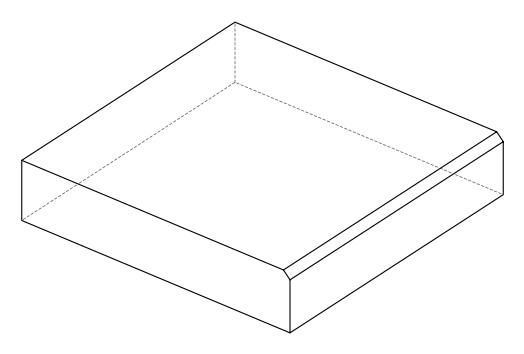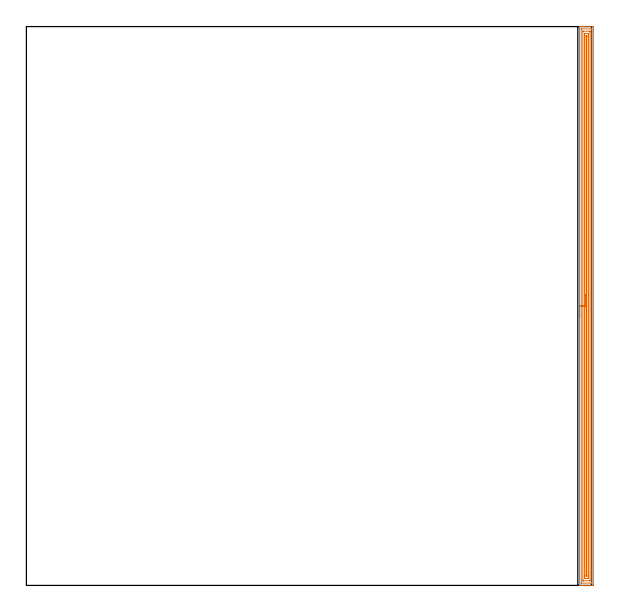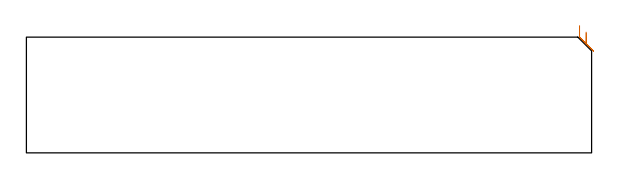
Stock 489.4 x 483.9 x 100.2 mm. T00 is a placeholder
(PLAN: 1 operations, 0 tool changes, 19.5 min)
(1 AREA_MILL | FG_CHAMFER_SURFACE | UGT0205_001 | 19.55 min | 34266 mm3)
(TOOL UGT0205_001 | Chamfer Mill 20 x 3 x 45 deg. | D20 FL50 Z2)
(OP 1 AREA_MILL)
G17 G21 G94 G90
T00 M6
G54
G17 G0 G90 X479. Y231.95 S1061 M3
G43 Z110.2 H0
G94 G1 Y231.988 Z109.328 F250.
Y232.102 Z108.463
Y232.291 Z107.612
Y232.553 Z106.78
Y232.887 Z105.974
Y233.29 Z105.2
Y233.759 Z104.464
Y234.29 Z103.772
Y234.879 Z103.129
Y235.522 Z102.54
Y236.214 Z102.008
Y236.95 Z101.54
Y237.724 Z101.137
Y238.53 Z100.803
Y239.362 Z100.541
Y240.214 Z100.352
Y241.078 Z100.238
Y241.95 Z100.2
Y483.723
X479.003 Y483.89 Z100.188
X479.058 Y483.893 Z100.134
X479.475 Y483.9 Z99.724
X479.782 Z99.418
X480.49 Z98.705
X481.736 Z97.461
X483.166 Z96.029
X490.302 Z88.896
X490.573 Y483.898 Z88.625
X490.892 Y483.89 Z88.306
X490.899 Y483.571 Z88.299
X490.9 Y0.919 Z88.3
X490.899 Y0.624 Z88.301
X490.894 Y0.031 Z88.304
X490.892 Y0.007 Z88.306
X490.302 Y0.003 Z88.896
X489.679 Y0. Z89.519
X482.274 Z96.92
X480.844 Z98.352
X480.49 Z98.705
X479.475 Z99.724
X479.06 Z100.131
X479.011 Z100.18
X479.003 Y0.007 Z100.188
X479. Y0.177 Z100.2
Y241.95
X480.414 Z98.786
Y481.564
X480.421 Y481.886 Z98.779
X480.44 Y481.89 Z98.76
X480.49 Y481.894 Z98.71
X480.972 Y481.899 Z98.228
X488.999 Y481.9 Z90.201
X489.41 Y481.896 Z89.79
X489.468 Y481.893 Z89.732
X489.479 Y481.891 Z89.721
X489.482 Y481.818 Z89.718
X489.484 Y481.717 Z89.716
X489.486 Y481.564 Z89.714
Y481.488
Y2.336
X489.479 Y2.014 Z89.721
X489.46 Y2.01 Z89.74
X489.41 Y2.006 Z89.79
X488.928 Y2.001 Z90.272
X480.901 Y2. Z98.299
X480.49 Y2.004 Z98.71
X480.432 Y2.007 Z98.768
X480.421 Y2.009 Z98.779
X480.418 Y2.082 Z98.782
X480.416 Y2.183 Z98.784
X480.414 Y2.488 Z98.786
Y241.95
X481.828 Z97.372
X481.829 Y479.701 Z97.371
X481.83 Y479.812 Z97.37
X481.832 Y479.867 Z97.368
X481.835 Y479.886 Z97.365
X481.877 Y479.89 Z97.323
X482.076 Y479.899 Z97.124
X487.626 Y479.9 Z91.574
X487.825 Y479.898 Z91.375
X487.958 Y479.895 Z91.242
X488.058 Y479.89 Z91.142
X488.065 Y479.848 Z91.135
X488.067 Y479.701 Z91.133
X488.071 Y479.255 Z91.129
Y4.2
X488.07 Y4.088 Z91.13
X488.068 Y4.033 Z91.132
X488.066 Y4.014 Z91.134
X488.024 Y4.01 Z91.176
X487.824 Y4.001 Z91.376
X482.274 Y4. Z96.926
X482.075 Y4.002 Z97.125
X481.943 Y4.005 Z97.257
X481.842 Y4.01 Z97.358
X481.835 Y4.052 Z97.365
X481.833 Y4.2 Z97.367
X481.829 Y4.646 Z97.371
X481.828 Y241.95 Z97.372
X483.243 Z95.957
Y477.019
X483.247 Y477.832 Z95.953
X483.249 Y477.882 Z95.951
X483.29 Y477.89 Z95.91
X483.399 Y477.895 Z95.801
X483.619 Y477.899 Z95.581
X484.058 Y477.9 Z95.142
X485.842 Z93.358
X486.287 Y477.899 Z92.913
X486.503 Y477.895 Z92.697
X486.61 Y477.89 Z92.59
X486.651 Y477.884 Z92.549
X486.657 Y477.019 Z92.543
Y6.881
X486.653 Y6.068 Z92.547
X486.651 Y6.018 Z92.549
X486.61 Y6.01 Z92.59
X486.501 Y6.005 Z92.699
X486.281 Y6.002 Z92.919
X485.842 Y6. Z93.358
X484.058 Z95.142
X483.613 Y6.001 Z95.587
X483.397 Y6.005 Z95.803
X483.29 Y6.01 Z95.91
X483.249 Y6.017 Z95.951
X483.243 Y6.881 Z95.957
Y241.95
X484.657 Z94.543
Y475.232
X484.659 Y475.523 Z94.541
X484.663 Y475.819 Z94.537
X484.665 Y475.89 Z94.535
X484.7 Y475.893 Z94.5
X484.783 Y475.897 Z94.417
X484.95 Y475.898 Z94.25
X485.179 Y475.896 Z94.021
X485.23 Y475.89 Z93.97
X485.236 Y475.876 Z93.964
X485.239 Y475.836 Z93.961
X485.242 Y475.232 Z93.958
X485.243 Y474.938 Z93.957
Y8.669
X485.241 Y8.377 Z93.959
X485.237 Y8.081 Z93.963
X485.235 Y8.01 Z93.965
X485.2 Y8.007 Z94.
X485.117 Y8.003 Z94.083
X484.95 Y8.002 Z94.25
X484.721 Y8.004 Z94.479
X484.67 Y8.01 Z94.53
X484.664 Y8.024 Z94.536
X484.661 Y8.064 Z94.539
X484.658 Y8.669 Z94.542
X484.657 Y8.962 Z94.543
Y241.95
Y242.822 Z94.581
Y243.687 Z94.695
Y244.538 Z94.884
Y245.37 Z95.146
Y246.176 Z95.48
Y246.95 Z95.883
Y247.686 Z96.352
Y248.378 Z96.883
Y249.021 Z97.472
Y249.61 Z98.115
Y250.142 Z98.807
Y250.61 Z99.543
Y251.013 Z100.317
Y251.347 Z101.123
Y251.609 Z101.955
Y251.798 Z102.807
Y251.912 Z103.672
Y251.95 Z104.543
G0 Z110.2
M5
M2
